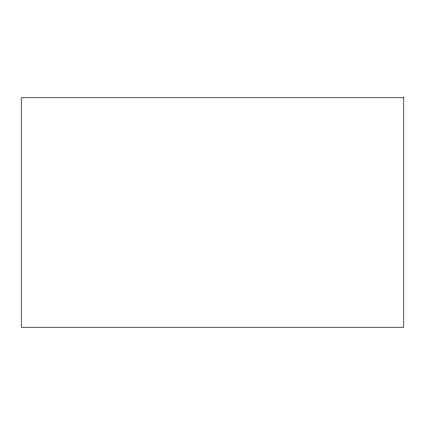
<?xml version="1.0" encoding="UTF-8"?>
<svg xmlns="http://www.w3.org/2000/svg" width="425" height="425" viewBox="0 0 425 425"><rect width="100%" height="100%" fill="white"/><g stroke="black" fill="none" stroke-linecap="round" stroke-linejoin="round"><path stroke-width="0.64" d="M403.75 97.75L21.25 97.75L21.25 327.25L403.75 327.25L403.75 97.75"/></g></svg>
